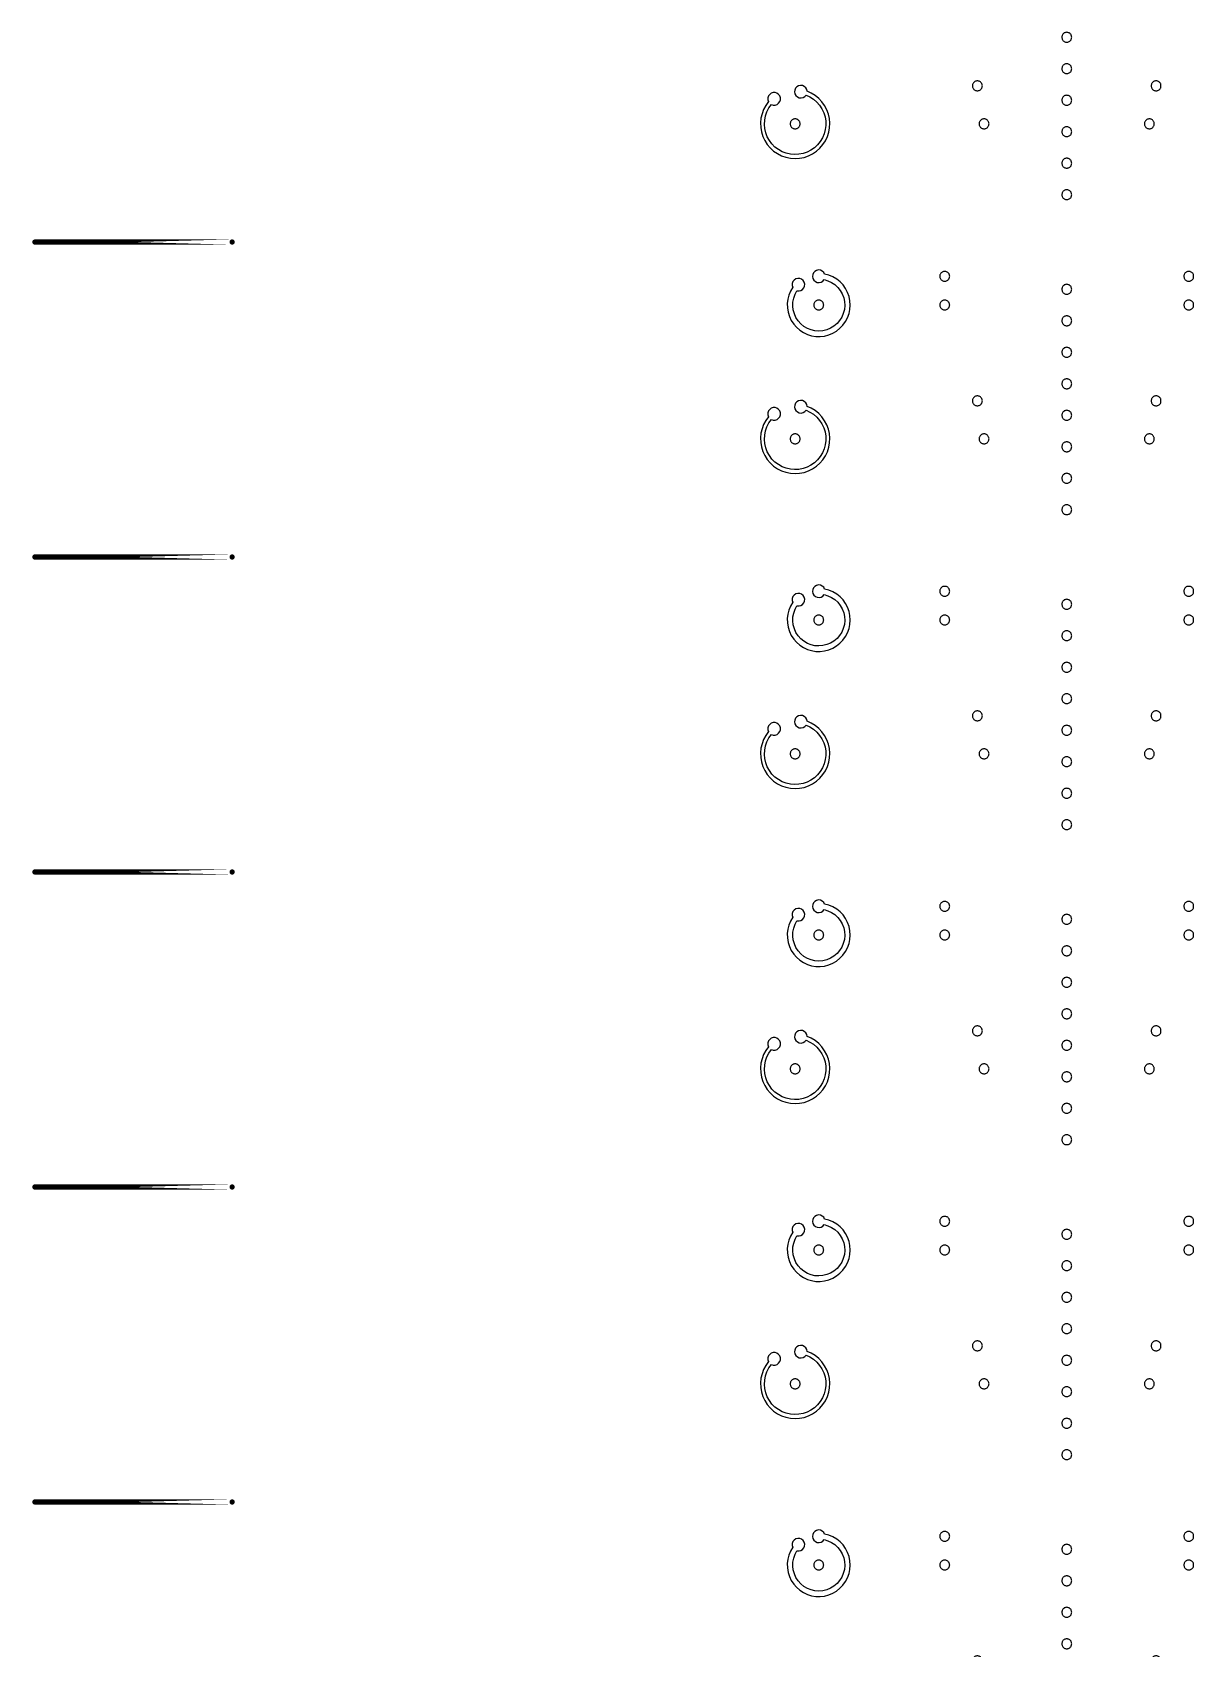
# Model space of a CAD drawing. Extents: x -100 to 100, y -100 to 100.
# Drawn here: x -64.24 to -46.57, y -50.13 to -25.55 of the extents above; entities that cross this region are included whole.
import ezdxf

# ---------------------------------------------------------------- set-up
doc = ezdxf.new("R2010")
doc.units = 0
doc.layers.get('0').update_dxf_attribs({"linetype": 'continuous'})
doc.layers.add('L4', color=7, linetype='continuous')

# ---------------------------------------------------------------- blocks, each defined once
blk = doc.blocks.new('LDI_XFL94-0512-011_L4_B1')
at = {"layer": 'L4'}
for points in [[(-52.607, -53.437), (-52.576, -53.439), (-52.547, -53.432), (-52.522, -53.416), (-52.502, -53.393), (-52.491, -53.365), (-52.489, -53.335), (-52.497, -53.305), (-52.513, -53.28), (-52.536, -53.261), (-52.564, -53.25), (-52.594, -53.248), (-52.624, -53.256), (-52.649, -53.273), (-52.668, -53.296), (-52.678, -53.324), (-52.68, -53.354), (-52.672, -53.383), (-52.705, -53.441), (-52.73, -53.502), (-52.747, -53.566), (-52.754, -53.632), (-52.752, -53.698), (-52.741, -53.764), (-52.722, -53.827), (-52.693, -53.887), (-52.657, -53.942), (-52.614, -53.992), (-52.564, -54.035), (-52.508, -54.072), (-52.448, -54.1), (-52.385, -54.119), (-52.319, -54.13), (-52.253, -54.131), (-52.187, -54.124), (-52.123, -54.107), (-52.062, -54.082), (-52.005, -54.048), (-51.953, -54.007), (-51.907, -53.959), (-51.868, -53.905), (-51.837, -53.847), (-51.815, -53.784), (-51.801, -53.72), (-51.796, -53.654), (-51.801, -53.587), (-51.814, -53.523), (-51.837, -53.46), (-51.868, -53.402), (-51.906, -53.348), (-51.952, -53.3), (-52.003, -53.258), (-52.06, -53.225), (-52.122, -53.199), (-52.186, -53.182), (-52.2, -53.156), (-52.223, -53.136), (-52.25, -53.123), (-52.28, -53.12), (-52.31, -53.126), (-52.336, -53.141), (-52.356, -53.164), (-52.368, -53.191), (-52.371, -53.221), (-52.365, -53.251), (-52.349, -53.277), (-52.327, -53.297), (-52.299, -53.308), (-52.269, -53.311), (-52.239, -53.304), (-52.214, -53.289), (-52.194, -53.266), (-52.136, -53.283), (-52.081, -53.309), (-52.03, -53.343), (-51.985, -53.384), (-51.948, -53.432), (-51.918, -53.485), (-51.896, -53.542), (-51.884, -53.601), (-51.88, -53.662), (-51.886, -53.722), (-51.902, -53.781), (-51.926, -53.837), (-51.958, -53.888), (-51.998, -53.934), (-52.045, -53.973), (-52.097, -54.005), (-52.153, -54.028), (-52.212, -54.043), (-52.272, -54.048), (-52.333, -54.044), (-52.392, -54.03), (-52.449, -54.008), (-52.501, -53.977), (-52.548, -53.938), (-52.589, -53.893), (-52.622, -53.842), (-52.647, -53.787), (-52.663, -53.728), (-52.67, -53.668), (-52.668, -53.607), (-52.656, -53.547), (-52.636, -53.49), (-52.607, -53.437)], [(-50.359, -53.141), (-50.369, -53.141), (-50.379, -53.143), (-50.388, -53.146), (-50.397, -53.151), (-50.405, -53.156), (-50.412, -53.163), (-50.419, -53.17), (-50.424, -53.178), (-50.429, -53.187), (-50.432, -53.196), (-50.434, -53.206), (-50.434, -53.216), (-50.434, -53.225), (-50.432, -53.235), (-50.429, -53.244), (-50.424, -53.253), (-50.419, -53.261), (-50.412, -53.269), (-50.405, -53.275), (-50.397, -53.281), (-50.388, -53.285), (-50.379, -53.288), (-50.369, -53.29), (-50.359, -53.291), (-50.349, -53.29), (-50.34, -53.288), (-50.331, -53.285), (-50.322, -53.281), (-50.314, -53.275), (-50.306, -53.269), (-50.3, -53.261), (-50.294, -53.253), (-50.29, -53.244), (-50.287, -53.235), (-50.285, -53.225), (-50.284, -53.216), (-50.285, -53.206), (-50.287, -53.196), (-50.29, -53.187), (-50.294, -53.178), (-50.3, -53.17), (-50.306, -53.163), (-50.314, -53.156), (-50.322, -53.151), (-50.331, -53.146), (-50.34, -53.143), (-50.349, -53.141), (-50.359, -53.141)], [(-48.503, -53.338), (-48.513, -53.339), (-48.522, -53.341), (-48.532, -53.344), (-48.54, -53.348), (-48.549, -53.354), (-48.556, -53.36), (-48.562, -53.368), (-48.568, -53.376), (-48.572, -53.384), (-48.575, -53.394), (-48.577, -53.403), (-48.578, -53.413), (-48.577, -53.423), (-48.575, -53.433), (-48.572, -53.442), (-48.568, -53.451), (-48.562, -53.459), (-48.556, -53.466), (-48.549, -53.473), (-48.54, -53.478), (-48.532, -53.482), (-48.522, -53.486), (-48.513, -53.488), (-48.503, -53.488), (-48.493, -53.488), (-48.484, -53.486), (-48.474, -53.482), (-48.465, -53.478), (-48.457, -53.473), (-48.45, -53.466), (-48.443, -53.459), (-48.438, -53.451), (-48.434, -53.442), (-48.431, -53.433), (-48.429, -53.423), (-48.428, -53.413), (-48.429, -53.403), (-48.431, -53.394), (-48.434, -53.384), (-48.438, -53.376), (-48.443, -53.368), (-48.45, -53.36), (-48.457, -53.354), (-48.465, -53.348), (-48.474, -53.344), (-48.484, -53.341), (-48.493, -53.339), (-48.503, -53.338)], [(-46.647, -53.141), (-46.656, -53.141), (-46.666, -53.143), (-46.675, -53.146), (-46.684, -53.151), (-46.692, -53.156), (-46.7, -53.163), (-46.706, -53.17), (-46.712, -53.178), (-46.716, -53.187), (-46.719, -53.196), (-46.721, -53.206), (-46.722, -53.216), (-46.721, -53.225), (-46.719, -53.235), (-46.716, -53.244), (-46.712, -53.253), (-46.706, -53.261), (-46.7, -53.269), (-46.692, -53.275), (-46.684, -53.281), (-46.675, -53.285), (-46.666, -53.288), (-46.656, -53.29), (-46.647, -53.291), (-46.637, -53.29), (-46.627, -53.288), (-46.618, -53.285), (-46.609, -53.281), (-46.601, -53.275), (-46.594, -53.269), (-46.587, -53.261), (-46.582, -53.253), (-46.577, -53.244), (-46.574, -53.235), (-46.572, -53.225), (-46.572, -53.216), (-46.572, -53.206), (-46.574, -53.196), (-46.577, -53.187), (-46.582, -53.178), (-46.587, -53.17), (-46.594, -53.163), (-46.601, -53.156), (-46.609, -53.151), (-46.618, -53.146), (-46.627, -53.143), (-46.637, -53.141), (-46.647, -53.141)], [(-52.275, -53.578), (-52.285, -53.578), (-52.295, -53.58), (-52.304, -53.583), (-52.313, -53.588), (-52.321, -53.593), (-52.328, -53.6), (-52.335, -53.607), (-52.34, -53.615), (-52.345, -53.624), (-52.348, -53.633), (-52.35, -53.643), (-52.35, -53.653), (-52.35, -53.662), (-52.348, -53.672), (-52.345, -53.681), (-52.34, -53.69), (-52.335, -53.698), (-52.328, -53.706), (-52.321, -53.712), (-52.313, -53.718), (-52.304, -53.722), (-52.295, -53.725), (-52.285, -53.727), (-52.275, -53.728), (-52.266, -53.727), (-52.256, -53.725), (-52.247, -53.722), (-52.238, -53.718), (-52.23, -53.712), (-52.222, -53.706), (-52.216, -53.698), (-52.21, -53.69), (-52.206, -53.681), (-52.203, -53.672), (-52.201, -53.662), (-52.2, -53.653), (-52.201, -53.643), (-52.203, -53.633), (-52.206, -53.624), (-52.21, -53.615), (-52.216, -53.607), (-52.222, -53.6), (-52.23, -53.593), (-52.238, -53.588), (-52.247, -53.583), (-52.256, -53.58), (-52.266, -53.578), (-52.275, -53.578)], [(-50.359, -53.578), (-50.369, -53.578), (-50.379, -53.58), (-50.388, -53.583), (-50.397, -53.588), (-50.405, -53.593), (-50.412, -53.6), (-50.419, -53.607), (-50.424, -53.615), (-50.429, -53.624), (-50.432, -53.633), (-50.434, -53.643), (-50.434, -53.653), (-50.434, -53.662), (-50.432, -53.672), (-50.429, -53.681), (-50.424, -53.69), (-50.419, -53.698), (-50.412, -53.706), (-50.405, -53.712), (-50.397, -53.718), (-50.388, -53.722), (-50.379, -53.725), (-50.369, -53.727), (-50.359, -53.728), (-50.349, -53.727), (-50.34, -53.725), (-50.331, -53.722), (-50.322, -53.718), (-50.314, -53.712), (-50.306, -53.706), (-50.3, -53.698), (-50.294, -53.69), (-50.29, -53.681), (-50.287, -53.672), (-50.285, -53.662), (-50.284, -53.653), (-50.285, -53.643), (-50.287, -53.633), (-50.29, -53.624), (-50.294, -53.615), (-50.3, -53.607), (-50.306, -53.6), (-50.314, -53.593), (-50.322, -53.588), (-50.331, -53.583), (-50.34, -53.58), (-50.349, -53.578), (-50.359, -53.578)], [(-46.647, -53.578), (-46.656, -53.578), (-46.666, -53.58), (-46.675, -53.583), (-46.684, -53.588), (-46.692, -53.593), (-46.7, -53.6), (-46.706, -53.607), (-46.712, -53.615), (-46.716, -53.624), (-46.719, -53.633), (-46.721, -53.643), (-46.722, -53.653), (-46.721, -53.662), (-46.719, -53.672), (-46.716, -53.681), (-46.712, -53.69), (-46.706, -53.698), (-46.7, -53.706), (-46.692, -53.712), (-46.684, -53.718), (-46.675, -53.722), (-46.666, -53.725), (-46.656, -53.727), (-46.647, -53.728), (-46.637, -53.727), (-46.627, -53.725), (-46.618, -53.722), (-46.609, -53.718), (-46.601, -53.712), (-46.594, -53.706), (-46.587, -53.698), (-46.582, -53.69), (-46.577, -53.681), (-46.574, -53.672), (-46.572, -53.662), (-46.572, -53.653), (-46.572, -53.643), (-46.574, -53.633), (-46.577, -53.624), (-46.582, -53.615), (-46.587, -53.607), (-46.594, -53.6), (-46.601, -53.593), (-46.609, -53.588), (-46.618, -53.583), (-46.627, -53.58), (-46.637, -53.578), (-46.647, -53.578)], [(-48.503, -53.817), (-48.513, -53.818), (-48.522, -53.82), (-48.532, -53.823), (-48.54, -53.827), (-48.549, -53.833), (-48.556, -53.839), (-48.562, -53.847), (-48.568, -53.855), (-48.572, -53.864), (-48.575, -53.873), (-48.577, -53.882), (-48.578, -53.892), (-48.577, -53.902), (-48.575, -53.912), (-48.572, -53.921), (-48.568, -53.93), (-48.562, -53.938), (-48.556, -53.945), (-48.549, -53.952), (-48.54, -53.957), (-48.532, -53.962), (-48.522, -53.965), (-48.513, -53.967), (-48.503, -53.967), (-48.493, -53.967), (-48.484, -53.965), (-48.474, -53.962), (-48.465, -53.957), (-48.457, -53.952), (-48.45, -53.945), (-48.443, -53.938), (-48.438, -53.93), (-48.434, -53.921), (-48.431, -53.912), (-48.429, -53.902), (-48.428, -53.892), (-48.429, -53.882), (-48.431, -53.873), (-48.434, -53.864), (-48.438, -53.855), (-48.443, -53.847), (-48.45, -53.839), (-48.457, -53.833), (-48.465, -53.827), (-48.474, -53.823), (-48.484, -53.82), (-48.493, -53.818), (-48.503, -53.817)], [(-48.503, -54.296), (-48.513, -54.297), (-48.522, -54.299), (-48.532, -54.302), (-48.54, -54.306), (-48.549, -54.312), (-48.556, -54.318), (-48.562, -54.326), (-48.568, -54.334), (-48.572, -54.343), (-48.575, -54.352), (-48.577, -54.361), (-48.578, -54.371), (-48.577, -54.381), (-48.575, -54.391), (-48.572, -54.4), (-48.568, -54.409), (-48.562, -54.417), (-48.556, -54.424), (-48.549, -54.431), (-48.54, -54.436), (-48.532, -54.441), (-48.522, -54.444), (-48.513, -54.446), (-48.503, -54.446), (-48.493, -54.446), (-48.484, -54.444), (-48.474, -54.441), (-48.465, -54.436), (-48.457, -54.431), (-48.45, -54.424), (-48.443, -54.417), (-48.438, -54.409), (-48.434, -54.4), (-48.431, -54.391), (-48.429, -54.381), (-48.428, -54.371), (-48.429, -54.361), (-48.431, -54.352), (-48.434, -54.343), (-48.438, -54.334), (-48.443, -54.326), (-48.45, -54.318), (-48.457, -54.312), (-48.465, -54.306), (-48.474, -54.302), (-48.484, -54.299), (-48.493, -54.297), (-48.503, -54.296)], [(-48.503, -54.775), (-48.513, -54.776), (-48.522, -54.778), (-48.532, -54.781), (-48.54, -54.785), (-48.549, -54.791), (-48.556, -54.797), (-48.562, -54.805), (-48.568, -54.813), (-48.572, -54.822), (-48.575, -54.831), (-48.577, -54.841), (-48.578, -54.85), (-48.577, -54.86), (-48.575, -54.87), (-48.572, -54.879), (-48.568, -54.888), (-48.562, -54.896), (-48.556, -54.903), (-48.549, -54.91), (-48.54, -54.915), (-48.532, -54.92), (-48.522, -54.923), (-48.513, -54.925), (-48.503, -54.925), (-48.493, -54.925), (-48.484, -54.923), (-48.474, -54.92), (-48.465, -54.915), (-48.457, -54.91), (-48.45, -54.903), (-48.443, -54.896), (-48.438, -54.888), (-48.434, -54.879), (-48.431, -54.87), (-48.429, -54.86), (-48.428, -54.85), (-48.429, -54.841), (-48.431, -54.831), (-48.434, -54.822), (-48.438, -54.813), (-48.443, -54.805), (-48.45, -54.797), (-48.457, -54.791), (-48.465, -54.785), (-48.474, -54.781), (-48.484, -54.778), (-48.493, -54.776), (-48.503, -54.775)], [(-49.862, -55.036), (-49.872, -55.036), (-49.882, -55.038), (-49.891, -55.041), (-49.9, -55.046), (-49.908, -55.051), (-49.915, -55.058), (-49.922, -55.065), (-49.927, -55.073), (-49.932, -55.082), (-49.935, -55.091), (-49.937, -55.101), (-49.937, -55.111), (-49.937, -55.121), (-49.935, -55.13), (-49.932, -55.139), (-49.927, -55.148), (-49.922, -55.156), (-49.915, -55.164), (-49.908, -55.17), (-49.9, -55.176), (-49.891, -55.18), (-49.882, -55.183), (-49.872, -55.185), (-49.862, -55.186), (-49.853, -55.185), (-49.843, -55.183), (-49.834, -55.18), (-49.825, -55.176), (-49.817, -55.17), (-49.809, -55.164), (-49.803, -55.156), (-49.797, -55.148), (-49.793, -55.139), (-49.79, -55.13), (-49.788, -55.121), (-49.787, -55.111), (-49.788, -55.101), (-49.79, -55.091), (-49.793, -55.082), (-49.797, -55.073), (-49.803, -55.065), (-49.809, -55.058), (-49.817, -55.051), (-49.825, -55.046), (-49.834, -55.041), (-49.843, -55.038), (-49.853, -55.036), (-49.862, -55.036)], [(-47.144, -55.036), (-47.153, -55.036), (-47.163, -55.038), (-47.172, -55.041), (-47.181, -55.046), (-47.189, -55.051), (-47.197, -55.058), (-47.203, -55.065), (-47.209, -55.073), (-47.213, -55.082), (-47.216, -55.091), (-47.218, -55.101), (-47.219, -55.111), (-47.218, -55.121), (-47.216, -55.13), (-47.213, -55.139), (-47.209, -55.148), (-47.203, -55.156), (-47.197, -55.164), (-47.189, -55.17), (-47.181, -55.176), (-47.172, -55.18), (-47.163, -55.183), (-47.153, -55.185), (-47.144, -55.186), (-47.134, -55.185), (-47.124, -55.183), (-47.115, -55.18), (-47.106, -55.176), (-47.098, -55.17), (-47.091, -55.164), (-47.084, -55.156), (-47.079, -55.148), (-47.074, -55.139), (-47.071, -55.13), (-47.069, -55.121), (-47.069, -55.111), (-47.069, -55.101), (-47.071, -55.091), (-47.074, -55.082), (-47.079, -55.073), (-47.084, -55.065), (-47.091, -55.058), (-47.098, -55.051), (-47.106, -55.046), (-47.115, -55.041), (-47.124, -55.038), (-47.134, -55.036), (-47.144, -55.036)], [(-52.997, -55.394), (-52.968, -55.403), (-52.938, -55.402), (-52.91, -55.393), (-52.886, -55.375), (-52.869, -55.351), (-52.859, -55.322), (-52.86, -55.292), (-52.869, -55.264), (-52.887, -55.24), (-52.911, -55.222), (-52.94, -55.213), (-52.969, -55.213), (-52.998, -55.223), (-53.022, -55.24), (-53.04, -55.264), (-53.049, -55.293), (-53.049, -55.323), (-53.04, -55.351), (-53.081, -55.408), (-53.114, -55.47), (-53.139, -55.535), (-53.155, -55.603), (-53.161, -55.673), (-53.159, -55.743), (-53.147, -55.812), (-53.126, -55.879), (-53.097, -55.942), (-53.059, -56.001), (-53.014, -56.055), (-52.962, -56.102), (-52.904, -56.142), (-52.842, -56.173), (-52.775, -56.196), (-52.707, -56.211), (-52.637, -56.216), (-52.567, -56.211), (-52.498, -56.198), (-52.432, -56.175), (-52.369, -56.144), (-52.311, -56.105), (-52.259, -56.058), (-52.213, -56.005), (-52.175, -55.946), (-52.145, -55.883), (-52.124, -55.816), (-52.111, -55.747), (-52.108, -55.678), (-52.114, -55.608), (-52.129, -55.539), (-52.154, -55.474), (-52.186, -55.412), (-52.227, -55.355), (-52.275, -55.304), (-52.329, -55.259), (-52.389, -55.223), (-52.453, -55.194), (-52.459, -55.165), (-52.474, -55.139), (-52.496, -55.119), (-52.523, -55.107), (-52.553, -55.103), (-52.583, -55.11), (-52.608, -55.125), (-52.629, -55.147), (-52.641, -55.174), (-52.644, -55.204), (-52.638, -55.233), (-52.623, -55.259), (-52.601, -55.279), (-52.574, -55.292), (-52.544, -55.295), (-52.515, -55.289), (-52.489, -55.274), (-52.469, -55.252), (-52.409, -55.28), (-52.355, -55.315), (-52.305, -55.358), (-52.262, -55.407), (-52.227, -55.461), (-52.199, -55.52), (-52.18, -55.583), (-52.17, -55.647), (-52.168, -55.712), (-52.176, -55.777), (-52.193, -55.84), (-52.218, -55.9), (-52.252, -55.956), (-52.293, -56.007), (-52.341, -56.051), (-52.394, -56.089), (-52.452, -56.119), (-52.514, -56.14), (-52.578, -56.152), (-52.643, -56.156), (-52.708, -56.15), (-52.772, -56.135), (-52.832, -56.112), (-52.889, -56.08), (-52.942, -56.041), (-52.988, -55.995), (-53.027, -55.942), (-53.058, -55.885), (-53.082, -55.824), (-53.096, -55.761), (-53.102, -55.696), (-53.098, -55.631), (-53.086, -55.567), (-53.064, -55.505), (-53.034, -55.447), (-52.997, -55.394)], [(-48.503, -55.254), (-48.513, -55.255), (-48.522, -55.257), (-48.532, -55.26), (-48.54, -55.264), (-48.549, -55.27), (-48.556, -55.276), (-48.562, -55.284), (-48.568, -55.292), (-48.572, -55.301), (-48.575, -55.31), (-48.577, -55.32), (-48.578, -55.329), (-48.577, -55.339), (-48.575, -55.349), (-48.572, -55.358), (-48.568, -55.367), (-48.562, -55.375), (-48.556, -55.382), (-48.549, -55.389), (-48.54, -55.394), (-48.532, -55.399), (-48.522, -55.402), (-48.513, -55.404), (-48.503, -55.404), (-48.493, -55.404), (-48.484, -55.402), (-48.474, -55.399), (-48.465, -55.394), (-48.457, -55.389), (-48.45, -55.382), (-48.443, -55.375), (-48.438, -55.367), (-48.434, -55.358), (-48.431, -55.349), (-48.429, -55.339), (-48.428, -55.329), (-48.429, -55.32), (-48.431, -55.31), (-48.434, -55.301), (-48.438, -55.292), (-48.443, -55.284), (-48.45, -55.276), (-48.457, -55.27), (-48.465, -55.264), (-48.474, -55.26), (-48.484, -55.257), (-48.493, -55.255), (-48.503, -55.254)], [(-52.635, -55.614), (-52.645, -55.614), (-52.654, -55.616), (-52.663, -55.619), (-52.672, -55.624), (-52.68, -55.629), (-52.688, -55.636), (-52.694, -55.643), (-52.7, -55.651), (-52.704, -55.66), (-52.707, -55.669), (-52.709, -55.679), (-52.71, -55.689), (-52.709, -55.698), (-52.707, -55.708), (-52.704, -55.717), (-52.7, -55.726), (-52.694, -55.734), (-52.688, -55.742), (-52.68, -55.748), (-52.672, -55.754), (-52.663, -55.758), (-52.654, -55.761), (-52.645, -55.763), (-52.635, -55.764), (-52.625, -55.763), (-52.615, -55.761), (-52.606, -55.758), (-52.597, -55.754), (-52.589, -55.748), (-52.582, -55.742), (-52.575, -55.734), (-52.57, -55.726), (-52.565, -55.717), (-52.562, -55.708), (-52.56, -55.698), (-52.56, -55.689), (-52.56, -55.679), (-52.562, -55.669), (-52.565, -55.66), (-52.57, -55.651), (-52.575, -55.643), (-52.582, -55.636), (-52.589, -55.629), (-52.597, -55.624), (-52.606, -55.619), (-52.615, -55.616), (-52.625, -55.614), (-52.635, -55.614)], [(-49.76, -55.614), (-49.77, -55.614), (-49.78, -55.616), (-49.789, -55.619), (-49.798, -55.624), (-49.806, -55.629), (-49.814, -55.636), (-49.82, -55.643), (-49.825, -55.651), (-49.83, -55.66), (-49.833, -55.669), (-49.835, -55.679), (-49.835, -55.689), (-49.835, -55.698), (-49.833, -55.708), (-49.83, -55.717), (-49.825, -55.726), (-49.82, -55.734), (-49.814, -55.742), (-49.806, -55.748), (-49.798, -55.754), (-49.789, -55.758), (-49.78, -55.761), (-49.77, -55.763), (-49.76, -55.764), (-49.751, -55.763), (-49.741, -55.761), (-49.732, -55.758), (-49.723, -55.754), (-49.715, -55.748), (-49.707, -55.742), (-49.701, -55.734), (-49.696, -55.726), (-49.691, -55.717), (-49.688, -55.708), (-49.686, -55.698), (-49.685, -55.689), (-49.686, -55.679), (-49.688, -55.669), (-49.691, -55.66), (-49.696, -55.651), (-49.701, -55.643), (-49.707, -55.636), (-49.715, -55.629), (-49.723, -55.624), (-49.732, -55.619), (-49.741, -55.616), (-49.751, -55.614), (-49.76, -55.614)], [(-48.503, -55.733), (-48.513, -55.734), (-48.522, -55.736), (-48.532, -55.739), (-48.54, -55.743), (-48.549, -55.749), (-48.556, -55.755), (-48.562, -55.763), (-48.568, -55.771), (-48.572, -55.78), (-48.575, -55.789), (-48.577, -55.799), (-48.578, -55.808), (-48.577, -55.818), (-48.575, -55.828), (-48.572, -55.837), (-48.568, -55.846), (-48.562, -55.854), (-48.556, -55.861), (-48.549, -55.868), (-48.54, -55.873), (-48.532, -55.878), (-48.522, -55.881), (-48.513, -55.883), (-48.503, -55.883), (-48.493, -55.883), (-48.484, -55.881), (-48.474, -55.878), (-48.465, -55.873), (-48.457, -55.868), (-48.45, -55.861), (-48.443, -55.854), (-48.438, -55.846), (-48.434, -55.837), (-48.431, -55.828), (-48.429, -55.818), (-48.428, -55.808), (-48.429, -55.799), (-48.431, -55.789), (-48.434, -55.78), (-48.438, -55.771), (-48.443, -55.763), (-48.45, -55.755), (-48.457, -55.749), (-48.465, -55.743), (-48.474, -55.739), (-48.484, -55.736), (-48.493, -55.734), (-48.503, -55.733)], [(-47.246, -55.614), (-47.255, -55.614), (-47.265, -55.616), (-47.274, -55.619), (-47.283, -55.624), (-47.291, -55.629), (-47.299, -55.636), (-47.305, -55.643), (-47.31, -55.651), (-47.315, -55.66), (-47.318, -55.669), (-47.32, -55.679), (-47.321, -55.689), (-47.32, -55.698), (-47.318, -55.708), (-47.315, -55.717), (-47.31, -55.726), (-47.305, -55.734), (-47.299, -55.742), (-47.291, -55.748), (-47.283, -55.754), (-47.274, -55.758), (-47.265, -55.761), (-47.255, -55.763), (-47.246, -55.764), (-47.236, -55.763), (-47.226, -55.761), (-47.217, -55.758), (-47.208, -55.754), (-47.2, -55.748), (-47.192, -55.742), (-47.186, -55.734), (-47.181, -55.726), (-47.176, -55.717), (-47.173, -55.708), (-47.171, -55.698), (-47.171, -55.689), (-47.171, -55.679), (-47.173, -55.669), (-47.176, -55.66), (-47.181, -55.651), (-47.186, -55.643), (-47.192, -55.636), (-47.2, -55.629), (-47.208, -55.624), (-47.217, -55.619), (-47.226, -55.616), (-47.236, -55.614), (-47.246, -55.614)], [(-48.503, -56.212), (-48.513, -56.213), (-48.522, -56.215), (-48.532, -56.218), (-48.54, -56.222), (-48.549, -56.228), (-48.556, -56.234), (-48.562, -56.242), (-48.568, -56.25), (-48.572, -56.259), (-48.575, -56.268), (-48.577, -56.278), (-48.578, -56.287), (-48.577, -56.297), (-48.575, -56.307), (-48.572, -56.316), (-48.568, -56.325), (-48.562, -56.333), (-48.556, -56.34), (-48.549, -56.347), (-48.54, -56.352), (-48.532, -56.357), (-48.522, -56.36), (-48.513, -56.362), (-48.503, -56.362), (-48.493, -56.362), (-48.484, -56.36), (-48.474, -56.357), (-48.465, -56.352), (-48.457, -56.347), (-48.45, -56.34), (-48.443, -56.333), (-48.438, -56.325), (-48.434, -56.316), (-48.431, -56.307), (-48.429, -56.297), (-48.428, -56.287), (-48.429, -56.278), (-48.431, -56.268), (-48.434, -56.259), (-48.438, -56.25), (-48.443, -56.242), (-48.45, -56.234), (-48.457, -56.228), (-48.465, -56.222), (-48.474, -56.218), (-48.484, -56.215), (-48.493, -56.213), (-48.503, -56.212)], [(-48.503, -56.691), (-48.513, -56.692), (-48.522, -56.694), (-48.532, -56.697), (-48.54, -56.702), (-48.549, -56.707), (-48.556, -56.713), (-48.562, -56.721), (-48.568, -56.729), (-48.572, -56.738), (-48.575, -56.747), (-48.577, -56.757), (-48.578, -56.766), (-48.577, -56.776), (-48.575, -56.786), (-48.572, -56.795), (-48.568, -56.804), (-48.562, -56.812), (-48.556, -56.82), (-48.549, -56.826), (-48.54, -56.831), (-48.532, -56.836), (-48.522, -56.839), (-48.513, -56.841), (-48.503, -56.841), (-48.493, -56.841), (-48.484, -56.839), (-48.474, -56.836), (-48.465, -56.831), (-48.457, -56.826), (-48.45, -56.82), (-48.443, -56.812), (-48.438, -56.804), (-48.434, -56.795), (-48.431, -56.786), (-48.429, -56.776), (-48.428, -56.766), (-48.429, -56.757), (-48.431, -56.747), (-48.434, -56.738), (-48.438, -56.729), (-48.443, -56.721), (-48.45, -56.713), (-48.457, -56.707), (-48.465, -56.702), (-48.474, -56.697), (-48.484, -56.694), (-48.493, -56.692), (-48.503, -56.691)]]:
    blk.add_lwpolyline(points, close=True, dxfattribs=at)
blk = doc.blocks.new('cutlineendpoint')
at = {"const_width": 0.04}
blk.add_lwpolyline([(-0.02, 0, 1), (0.02, 0, 1)], format="xyb", close=True, dxfattribs=at)

msp = doc.modelspace()

# ---------------------------------------------------------------- linework, layer by layer
at = {"layer": 'L4', "const_width": 0.08}
for points in [[(-61.2, -28.743), (-64.2, -28.743)], [(-61.2, -33.533), (-64.2, -33.533)], [(-61.2, -38.323), (-64.2, -38.323)], [(-61.2, -43.114), (-64.2, -43.114)], [(-61.2, -47.904), (-64.2, -47.904)]]:
    msp.add_lwpolyline(points, close=True, dxfattribs=at)

# ---------------------------------------------------------------- block references
at = {"layer": 'L4'}
for name, p in [('LDI_XFL94-0512-011_L4_B1', (0, 28.743)), ('cutlineendpoint', (-64.2, -28.743)), ('cutlineendpoint', (-61.2, -28.743)), ('LDI_XFL94-0512-011_L4_B1', (0, 23.952)), ('cutlineendpoint', (-64.2, -33.533)), ('cutlineendpoint', (-61.2, -33.533)), ('LDI_XFL94-0512-011_L4_B1', (0, 19.162)), ('cutlineendpoint', (-64.2, -38.323)), ('cutlineendpoint', (-61.2, -38.323)), ('LDI_XFL94-0512-011_L4_B1', (0, 14.371)), ('cutlineendpoint', (-64.2, -43.114)), ('cutlineendpoint', (-61.2, -43.114)), ('LDI_XFL94-0512-011_L4_B1', (0, 9.581)), ('cutlineendpoint', (-64.2, -47.904)), ('cutlineendpoint', (-61.2, -47.904)), ('LDI_XFL94-0512-011_L4_B1', (0, 4.79))]:
    msp.add_blockref(name, p, dxfattribs=at)

doc.saveas('drawing.dxf')
